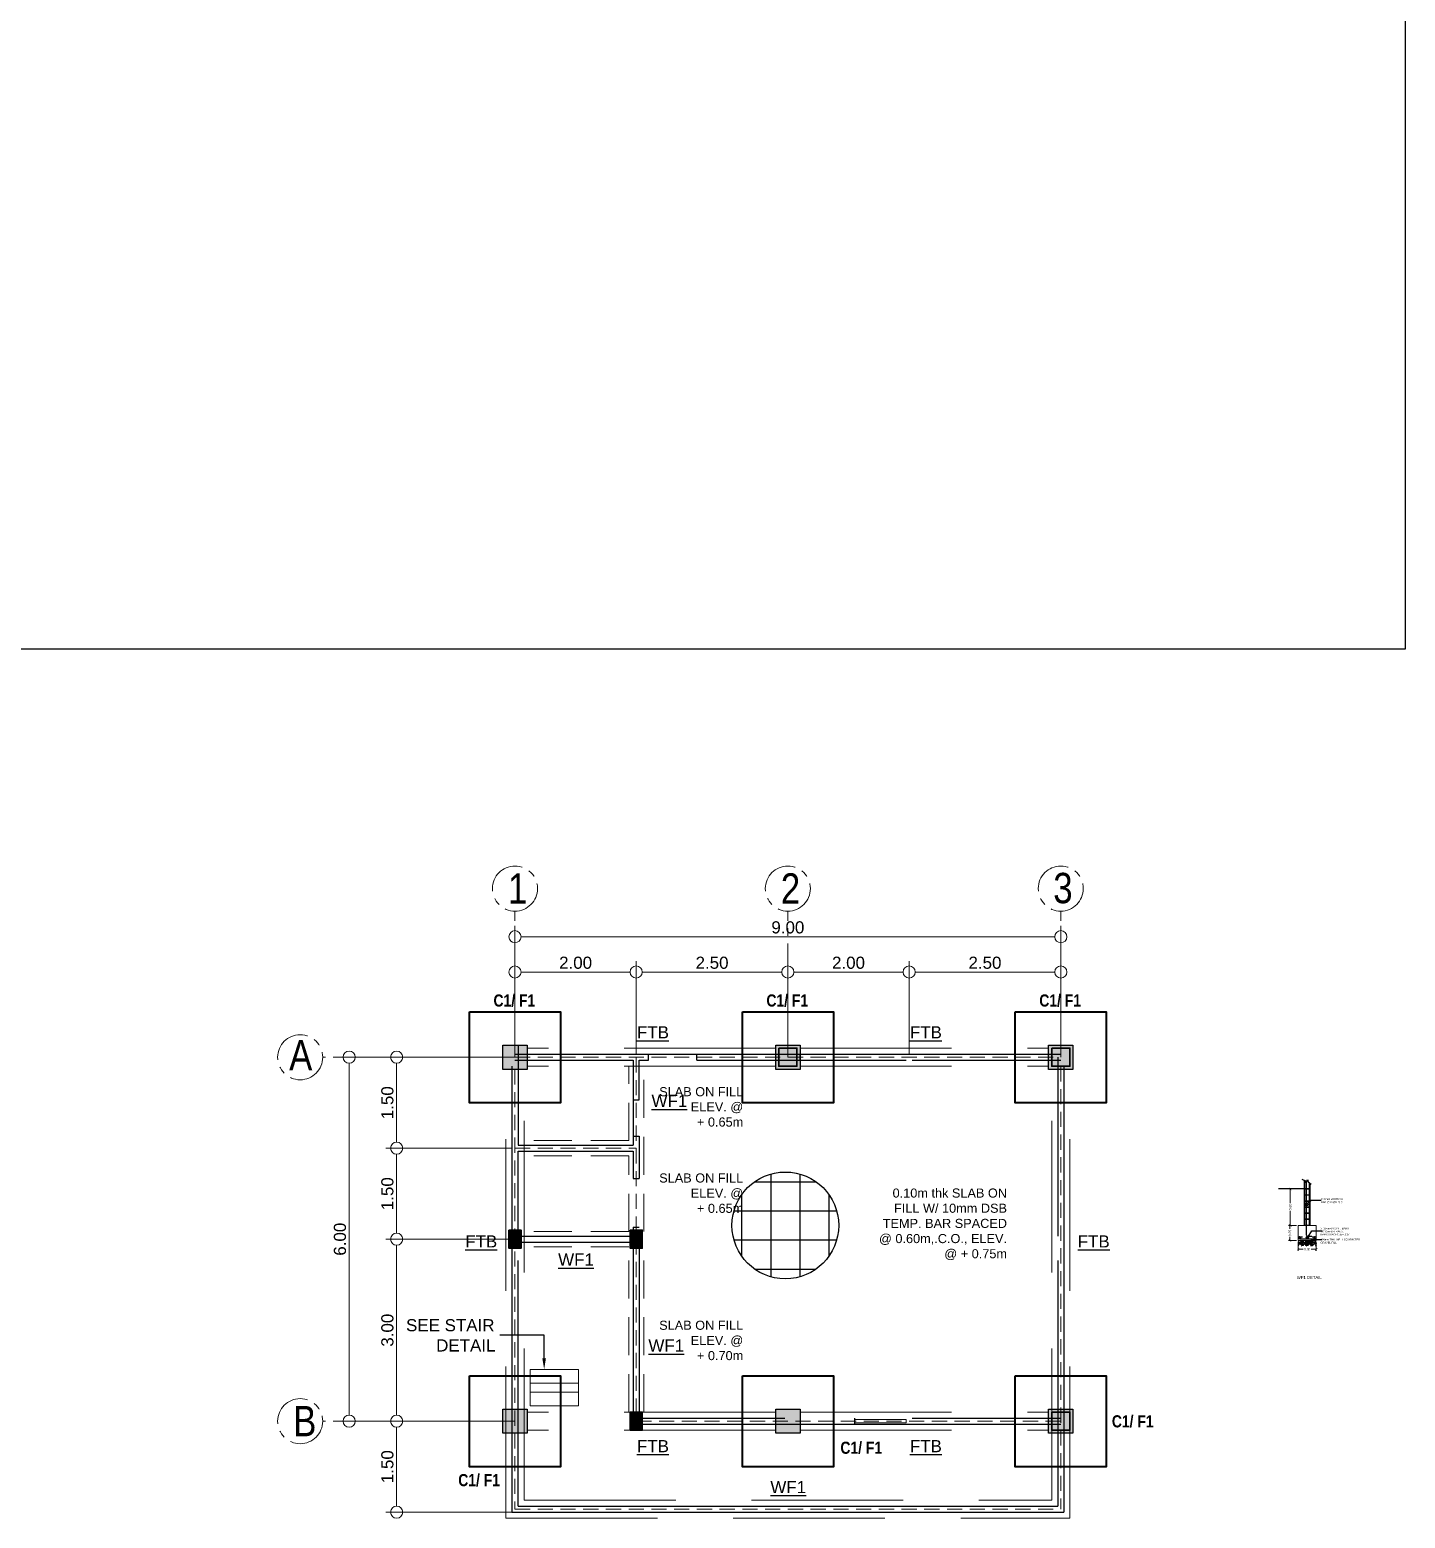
# Model space of a CAD drawing. Header units: metres. Extents: x -460 to 31334, y -1777 to 24987.
# Drawn here: x -72.57 to -49.89, y -769.94 to -745.4 of the extents above; entities that cross this region are included whole.
import ezdxf
from ezdxf import colors
from ezdxf.entities.mleader import LeaderData, LeaderLine
from ezdxf.math import Vec2, Vec3

# ---------------------------------------------------------------- set-up
doc = ezdxf.new("R2010")
doc.units = ezdxf.units.M
doc.header["$MEASUREMENT"] = 0
for name, pattern in [('CENTER2', [1.125, 0.75, -0.125, 0.125, -0.125]), ('DASHED2', [0.375, 0.25, -0.125]), ('HIDDEN', [0.375, 0.25, -0.125])]:
    doc.linetypes.add(name, pattern=pattern)
doc.layers.get('Defpoints').update_dxf_attribs({"color": 2})
for name, color, linetype in [('01 FURNITURE', 8, 'Continuous'), ('Anno_Flr. Level', 1, 'Continuous'), ('text', 3, 'Continuous'), ('wall', 7, 'Continuous')]:
    doc.layers.add(name, color=color, linetype=linetype)
for name, color, linetype, lineweight in [('Arch_Door', 1, 'Continuous', 18), ('COLUMNS', 5, 'Continuous', 25), ('DIM', 8, 'Continuous', 5), ('s.roofbeam', 95, 'Continuous', 20), ('Switch 2 line', 3, 'Continuous', 30), ('text2', 7, 'Continuous', 30), ('WFOTING', 202, 'Continuous', 15)]:
    doc.layers.add(name, color=color, linetype=linetype, lineweight=lineweight)
doc.layers.add('DW', color=7, linetype='Continuous', lineweight=9, true_color=0xff0a0a)
doc.styles.add('AN100', font='ARIALN.TTF', dxfattribs={"height": 0.25})
doc.styles.add('rs', font='ARIALN.TTF')
doc.styles.get("Standard").update_dxf_attribs({"font": 'arial.ttf'})
doc.dimstyles.new('FOOTING', dxfattribs={"dimtxt": 0.07, "dimasz": 0.04, "dimexe": 0.025, "dimexo": 0.025, "dimgap": 0.025, "dimtad": 0, "dimzin": 0, "dimdsep": 46, "dimtxsty": 'rs', "dimblk": 'ARCHTICK', "dimcen": 0.025, "dimclrd": 106, "dimclre": 67, "dimclrt": 3, "dimadec": 0, "dimazin": 0, "dimtfac": 1, "dimtofl": 0, "dimtmove": 0, "dimatfit": 3, "dimldrblk": 'ARCHTICK', "dimfxl": 0.1, "dimtolj": 1, "dimtzin": 0, "dimlwd": 0, "dimlwe": 0, "dimarcsym": 0})
doc.dimstyles.get("Standard").update_dxf_attribs({"dimtxt": 0.2, "dimasz": 0.2, "dimexe": 0.18, "dimexo": 0.05, "dimgap": 0.05, "dimtad": 1, "dimzin": 0, "dimdsep": 46, "dimtxsty": 'Standard', "dimblk": 'DOTBLANK', "dimcen": 0.09, "dimclrd": 256, "dimclre": 256, "dimaunit": 1, "dimadec": 6, "dimazin": 0, "dimtfac": 1, "dimtix": 1, "dimtofl": 0, "dimtmove": 0, "dimatfit": 3, "dimfxl": 1, "dimtolj": 1, "dimtzin": 0, "dimlwd": -1, "dimlwe": -1, "dimarcsym": 0})
picture_1 = doc.add_image_def('image17.jpg', size_in_pixel=(1570, 968))

# ---------------------------------------------------------------- blocks, each defined once
blk = doc.blocks.new('_DotBlank')
at = {"color": 0, "linetype": 'ByBlock', "lineweight": -2}
blk.add_line((-0.5, 0), (-1, 0), dxfattribs=at)
blk.add_circle((0, 0), 0.5, dxfattribs=at)
blk = doc.blocks.new('*D651')
at = {"layer": 'Defpoints', "color": 0, "transparency": 16777216}
for p in [(-55.567, -760.935), (-58.067, -762.34), (-55.567, -762.34)]:
    blk.add_point(p, dxfattribs=at)
at = {"layer": 'DIM', "transparency": 16777216}
for p, q in [((-58.067, -762.29), (-58.067, -760.755)), ((-57.867, -760.935), (-55.767, -760.935)), ((-55.567, -762.29), (-55.567, -760.755))]:
    blk.add_line(p, q, dxfattribs=at)
at = {"layer": 'DIM', "transparency": 16777216, "xscale": 0.2, "yscale": 0.2, "zscale": 0.2, "rotation": 180}
blk.add_blockref('_DotBlank', (-58.067, -760.935), dxfattribs=at)
at = {"layer": 'DIM', "transparency": 16777216, "xscale": 0.2, "yscale": 0.2, "zscale": 0.2}
blk.add_blockref('_DotBlank', (-55.567, -760.935), dxfattribs=at)
at = {"layer": 'DIM', "color": 0, "transparency": 16777216, "insert": (-56.817, -760.783), "char_height": 0.2, "attachment_point": 5}
blk.add_mtext('\\A1;2.50', dxfattribs=at)
blk = doc.blocks.new('*D652')
at = {"layer": 'Defpoints', "color": 0, "transparency": 16777216}
for p in [(-64.567, -762.34), (-66.518, -763.84), (-64.567, -763.84)]:
    blk.add_point(p, dxfattribs=at)
at = {"layer": 'DIM', "transparency": 16777216}
for p, q in [((-64.617, -762.34), (-66.698, -762.34)), ((-66.518, -762.54), (-66.518, -763.64)), ((-64.617, -763.84), (-66.698, -763.84))]:
    blk.add_line(p, q, dxfattribs=at)
at = {"layer": 'DIM', "transparency": 16777216, "xscale": 0.2, "yscale": 0.2, "zscale": 0.2}
for p, rotation in [((-66.518, -762.34), 90), ((-66.518, -763.84), 270)]:
    blk.add_blockref('_DotBlank', p, dxfattribs=dict(at, rotation=rotation))
at = {"layer": 'DIM', "color": 0, "transparency": 16777216, "insert": (-66.67, -763.09), "char_height": 0.2, "attachment_point": 5, "rotation": 90}
blk.add_mtext('\\A1;1.50', dxfattribs=at)
blk = doc.blocks.new('*D653')
at = {"layer": 'Defpoints', "color": 0, "transparency": 16777216}
for p in [(-62.567, -760.935), (-64.567, -762.34), (-62.567, -762.34)]:
    blk.add_point(p, dxfattribs=at)
at = {"layer": 'DIM', "transparency": 16777216}
for p, q in [((-64.567, -762.29), (-64.567, -760.755)), ((-64.367, -760.935), (-62.767, -760.935)), ((-62.567, -762.29), (-62.567, -760.755))]:
    blk.add_line(p, q, dxfattribs=at)
at = {"layer": 'DIM', "transparency": 16777216, "xscale": 0.2, "yscale": 0.2, "zscale": 0.2, "rotation": 180}
blk.add_blockref('_DotBlank', (-64.567, -760.935), dxfattribs=at)
at = {"layer": 'DIM', "transparency": 16777216, "xscale": 0.2, "yscale": 0.2, "zscale": 0.2}
blk.add_blockref('_DotBlank', (-62.567, -760.935), dxfattribs=at)
at = {"layer": 'DIM', "color": 0, "transparency": 16777216, "insert": (-63.567, -760.783), "char_height": 0.2, "attachment_point": 5}
blk.add_mtext('\\A1;2.00', dxfattribs=at)
blk = doc.blocks.new('*D648')
at = {"layer": 'Defpoints', "color": 0, "transparency": 16777216}
for p in [(-60.067, -760.935), (-62.567, -762.34), (-60.067, -762.34)]:
    blk.add_point(p, dxfattribs=at)
at = {"layer": 'DIM', "transparency": 16777216}
for p, q in [((-62.567, -762.29), (-62.567, -760.755)), ((-62.367, -760.935), (-60.267, -760.935)), ((-60.067, -762.29), (-60.067, -760.755))]:
    blk.add_line(p, q, dxfattribs=at)
at = {"layer": 'DIM', "transparency": 16777216, "xscale": 0.2, "yscale": 0.2, "zscale": 0.2, "rotation": 180}
blk.add_blockref('_DotBlank', (-62.567, -760.935), dxfattribs=at)
at = {"layer": 'DIM', "transparency": 16777216, "xscale": 0.2, "yscale": 0.2, "zscale": 0.2}
blk.add_blockref('_DotBlank', (-60.067, -760.935), dxfattribs=at)
at = {"layer": 'DIM', "color": 0, "transparency": 16777216, "insert": (-61.317, -760.783), "char_height": 0.2, "attachment_point": 5}
blk.add_mtext('\\A1;2.50', dxfattribs=at)
blk = doc.blocks.new('*D649')
at = {"layer": 'Defpoints', "color": 0, "transparency": 16777216}
for p in [(-55.567, -760.353), (-55.567, -760.655), (-64.567, -760.835)]:
    blk.add_point(p, dxfattribs=at)
at = {"layer": 'DIM', "transparency": 16777216}
for p, q in [((-64.567, -760.785), (-64.567, -760.173)), ((-55.567, -760.605), (-55.567, -760.173)), ((-64.367, -760.353), (-55.767, -760.353))]:
    blk.add_line(p, q, dxfattribs=at)
at = {"layer": 'DIM', "transparency": 16777216, "xscale": 0.2, "yscale": 0.2, "zscale": 0.2, "rotation": 180}
blk.add_blockref('_DotBlank', (-64.567, -760.353), dxfattribs=at)
at = {"layer": 'DIM', "transparency": 16777216, "xscale": 0.2, "yscale": 0.2, "zscale": 0.2}
blk.add_blockref('_DotBlank', (-55.567, -760.353), dxfattribs=at)
at = {"layer": 'DIM', "color": 0, "transparency": 16777216, "insert": (-60.067, -760.2), "char_height": 0.2, "attachment_point": 5}
blk.add_mtext('\\A1;9.00', dxfattribs=at)
blk = doc.blocks.new('*D654')
at = {"layer": 'Defpoints', "color": 0, "transparency": 16777216}
for p in [(-64.567, -765.34), (-66.518, -768.34), (-64.767, -768.34)]:
    blk.add_point(p, dxfattribs=at)
at = {"layer": 'DIM', "transparency": 16777216}
for p, q in [((-64.617, -765.34), (-66.698, -765.34)), ((-66.518, -765.54), (-66.518, -768.14)), ((-64.817, -768.34), (-66.698, -768.34))]:
    blk.add_line(p, q, dxfattribs=at)
at = {"layer": 'DIM', "transparency": 16777216, "xscale": 0.2, "yscale": 0.2, "zscale": 0.2}
for p, rotation in [((-66.518, -765.34), 90), ((-66.518, -768.34), 270)]:
    blk.add_blockref('_DotBlank', p, dxfattribs=dict(at, rotation=rotation))
at = {"layer": 'DIM', "color": 0, "transparency": 16777216, "insert": (-66.67, -766.84), "char_height": 0.2, "attachment_point": 5, "rotation": 90}
blk.add_mtext('\\A1;3.00', dxfattribs=at)
blk = doc.blocks.new('*D655')
at = {"layer": 'Defpoints', "color": 0, "transparency": 16777216}
for p in [(-64.767, -768.34), (-66.518, -769.84), (-64.567, -769.84)]:
    blk.add_point(p, dxfattribs=at)
at = {"layer": 'DIM', "transparency": 16777216}
for p, q in [((-64.817, -768.34), (-66.698, -768.34)), ((-66.518, -768.54), (-66.518, -769.64)), ((-64.617, -769.84), (-66.698, -769.84))]:
    blk.add_line(p, q, dxfattribs=at)
at = {"layer": 'DIM', "transparency": 16777216, "xscale": 0.2, "yscale": 0.2, "zscale": 0.2}
for p, rotation in [((-66.518, -768.34), 90), ((-66.518, -769.84), 270)]:
    blk.add_blockref('_DotBlank', p, dxfattribs=dict(at, rotation=rotation))
at = {"layer": 'DIM', "color": 0, "transparency": 16777216, "insert": (-66.67, -769.09), "char_height": 0.2, "attachment_point": 5, "rotation": 90}
blk.add_mtext('\\A1;1.50', dxfattribs=at)
blk = doc.blocks.new('*D650')
at = {"layer": 'Defpoints', "color": 0, "transparency": 16777216}
for p in [(-67.3, -762.34), (-66.518, -762.34), (-66.518, -768.34)]:
    blk.add_point(p, dxfattribs=at)
at = {"layer": 'DIM', "transparency": 16777216}
for p, q in [((-66.568, -762.34), (-67.48, -762.34)), ((-67.3, -768.14), (-67.3, -762.54)), ((-66.568, -768.34), (-67.48, -768.34))]:
    blk.add_line(p, q, dxfattribs=at)
at = {"layer": 'DIM', "transparency": 16777216, "xscale": 0.2, "yscale": 0.2, "zscale": 0.2}
for p, rotation in [((-67.3, -762.34), 90), ((-67.3, -768.34), 270)]:
    blk.add_blockref('_DotBlank', p, dxfattribs=dict(at, rotation=rotation))
at = {"layer": 'DIM', "color": 0, "transparency": 16777216, "insert": (-67.452, -765.34), "char_height": 0.2, "attachment_point": 5, "rotation": 90}
blk.add_mtext('\\A1;6.00', dxfattribs=at)
blk = doc.blocks.new('*D656')
at = {"layer": 'Defpoints', "color": 0, "transparency": 16777216}
for p in [(-60.067, -760.935), (-60.067, -762.34), (-58.067, -762.34)]:
    blk.add_point(p, dxfattribs=at)
at = {"layer": 'DIM', "transparency": 16777216}
for p, q in [((-60.067, -762.29), (-60.067, -760.755)), ((-58.267, -760.935), (-59.867, -760.935)), ((-58.067, -762.29), (-58.067, -760.755))]:
    blk.add_line(p, q, dxfattribs=at)
at = {"layer": 'DIM', "transparency": 16777216, "xscale": 0.2, "yscale": 0.2, "zscale": 0.2, "rotation": 180}
blk.add_blockref('_DotBlank', (-60.067, -760.935), dxfattribs=at)
at = {"layer": 'DIM', "transparency": 16777216, "xscale": 0.2, "yscale": 0.2, "zscale": 0.2}
blk.add_blockref('_DotBlank', (-58.067, -760.935), dxfattribs=at)
at = {"layer": 'DIM', "color": 0, "transparency": 16777216, "insert": (-59.067, -760.783), "char_height": 0.2, "attachment_point": 5}
blk.add_mtext('\\A1;2.00', dxfattribs=at)
blk = doc.blocks.new('*D657')
at = {"layer": 'Defpoints', "color": 0, "transparency": 16777216}
for p in [(-66.518, -763.84), (-64.567, -763.84), (-64.567, -765.34)]:
    blk.add_point(p, dxfattribs=at)
at = {"layer": 'DIM', "transparency": 16777216}
for p, q in [((-64.617, -763.84), (-66.698, -763.84)), ((-66.518, -765.14), (-66.518, -764.04)), ((-64.617, -765.34), (-66.698, -765.34))]:
    blk.add_line(p, q, dxfattribs=at)
at = {"layer": 'DIM', "transparency": 16777216, "xscale": 0.2, "yscale": 0.2, "zscale": 0.2}
for p, rotation in [((-66.518, -763.84), 90), ((-66.518, -765.34), 270)]:
    blk.add_blockref('_DotBlank', p, dxfattribs=dict(at, rotation=rotation))
at = {"layer": 'DIM', "color": 0, "transparency": 16777216, "insert": (-66.67, -764.59), "char_height": 0.2, "attachment_point": 5, "rotation": 90}
blk.add_mtext('\\A1;1.50', dxfattribs=at)
blk = doc.blocks.new('_ArchTick')
at = {"color": 0, "linetype": 'ByBlock', "const_width": 0.15}
blk.add_lwpolyline([(-0.5, -0.5), (0.5, 0.5)], dxfattribs=at)
blk = doc.blocks.new('*D1486')
at = {"color": 67, "lineweight": 0, "transparency": 16777216}
for p, q in [((-51.679, -765.112), (-51.812, -765.112)), ((-51.679, -765.362), (-51.812, -765.362))]:
    blk.add_line(p, q, dxfattribs=at)
at = {"color": 106, "lineweight": 0, "transparency": 16777216}
for p, q in [((-51.787, -765.112), (-51.787, -765.17)), ((-51.787, -765.362), (-51.787, -765.303))]:
    blk.add_line(p, q, dxfattribs=at)
at = {"layer": 'Defpoints', "color": 0, "transparency": 16777216}
for p in [(-51.654, -765.112), (-51.787, -765.362), (-51.654, -765.362)]:
    blk.add_point(p, dxfattribs=at)
at = {"color": 106, "lineweight": 0, "transparency": 16777216, "xscale": 0.04, "yscale": 0.04, "zscale": 0.04}
for p, rotation in [((-51.787, -765.112), 90), ((-51.787, -765.362), 270)]:
    blk.add_blockref('_ArchTick', p, dxfattribs=dict(at, rotation=rotation))
at = {"color": 3, "transparency": 16777216, "insert": (-51.787, -765.237), "char_height": 0.07, "attachment_point": 5, "rotation": 90, "style": 'rs'}
blk.add_mtext('\\A1;{\\H0.55556x;0.25}', dxfattribs=at)
blk = doc.blocks.new('*D1484')
at = {"color": 67, "lineweight": 0, "transparency": 16777216}
for p, q in [((-51.654, -765.387), (-51.654, -765.531)), ((-51.354, -765.387), (-51.354, -765.531))]:
    blk.add_line(p, q, dxfattribs=at)
at = {"color": 106, "lineweight": 0, "transparency": 16777216}
for p, q in [((-51.654, -765.506), (-51.57, -765.506)), ((-51.354, -765.506), (-51.438, -765.506))]:
    blk.add_line(p, q, dxfattribs=at)
at = {"layer": 'Defpoints', "color": 0, "transparency": 16777216}
for p in [(-51.654, -765.362), (-51.354, -765.362), (-51.354, -765.506)]:
    blk.add_point(p, dxfattribs=at)
at = {"color": 106, "lineweight": 0, "transparency": 16777216, "xscale": 0.04, "yscale": 0.04, "zscale": 0.04, "rotation": 180}
blk.add_blockref('_ArchTick', (-51.654, -765.506), dxfattribs=at)
at = {"color": 106, "lineweight": 0, "transparency": 16777216, "xscale": 0.04, "yscale": 0.04, "zscale": 0.04}
blk.add_blockref('_ArchTick', (-51.354, -765.506), dxfattribs=at)
at = {"color": 3, "transparency": 16777216, "insert": (-51.504, -765.506), "char_height": 0.07, "attachment_point": 5, "style": 'rs'}
blk.add_mtext('\\A1;{\\H0.55556x;0.30}', dxfattribs=at)
blk = doc.blocks.new('*D1485')
at = {"layer": 'Defpoints', "color": 0, "transparency": 16777216}
for p in [(-51.783, -764.512), (-51.728, -764.512), (-51.654, -765.112)]:
    blk.add_point(p, dxfattribs=at)
at = {"layer": 'text2', "color": 67, "lineweight": 0, "transparency": 16777216}
for p, q in [((-51.753, -764.512), (-51.808, -764.512)), ((-51.679, -765.112), (-51.808, -765.112))]:
    blk.add_line(p, q, dxfattribs=at)
at = {"layer": 'text2', "color": 106, "lineweight": 0, "transparency": 16777216}
for p, q in [((-51.783, -764.512), (-51.783, -764.745)), ((-51.783, -765.112), (-51.783, -764.878))]:
    blk.add_line(p, q, dxfattribs=at)
at = {"layer": 'text2', "color": 106, "lineweight": 0, "transparency": 16777216, "xscale": 0.04, "yscale": 0.04, "zscale": 0.04}
for p, rotation in [((-51.783, -764.512), 90), ((-51.783, -765.112), 270)]:
    blk.add_blockref('_ArchTick', p, dxfattribs=dict(at, rotation=rotation))
at = {"layer": 'text2', "color": 3, "transparency": 16777216, "insert": (-51.783, -764.812), "char_height": 0.07, "attachment_point": 5, "rotation": 90, "style": 'rs'}
blk.add_mtext('\\A1;{\\H0.55556x;0.60}', dxfattribs=at)

msp = doc.modelspace()

# ---------------------------------------------------------------- hatches: boundary and pattern name
at = {"layer": 'COLUMNS'}
h = msp.add_hatch(color=256, dxfattribs=at)
h.dxf.hatch_style = 1
h.paths.add_polyline_path([(-64.76671, -762.13964), (-64.36671, -762.13964), (-64.36671, -762.53964), (-64.76671, -762.53964)])
h = msp.add_hatch(color=256, dxfattribs=at)
h.dxf.hatch_style = 1
h.paths.add_polyline_path([(-60.26671, -762.13964), (-59.86671, -762.13964), (-59.86671, -762.53964), (-60.26671, -762.53964)])
h = msp.add_hatch(color=256, dxfattribs=at)
h.dxf.hatch_style = 1
h.paths.add_polyline_path([(-55.76671, -762.13964), (-55.36671, -762.13964), (-55.36671, -762.53964), (-55.76671, -762.53964)])
h = msp.add_hatch(color=256, dxfattribs=at)
h.dxf.hatch_style = 1
h.paths.add_polyline_path([(-64.66671, -765.18865), (-64.46671, -765.18931), (-64.46671, -765.48964), (-64.66671, -765.48898)])
h = msp.add_hatch(color=256, dxfattribs=at)
h.dxf.hatch_style = 1
h.paths.add_polyline_path([(-62.66671, -765.18865), (-62.46671, -765.18931), (-62.46671, -765.48964), (-62.66671, -765.48898)])
h = msp.add_hatch(color=256, dxfattribs=at)
h.dxf.hatch_style = 1
h.paths.add_polyline_path([(-64.76671, -768.13964), (-64.36671, -768.13964), (-64.36671, -768.53964), (-64.76671, -768.53964)])
h = msp.add_hatch(color=256, dxfattribs=at)
h.dxf.hatch_style = 1
h.paths.add_polyline_path([(-62.66671, -768.18865), (-62.46671, -768.18931), (-62.46671, -768.48964), (-62.66671, -768.48898)])
h = msp.add_hatch(color=256, dxfattribs=at)
h.dxf.hatch_style = 1
h.paths.add_polyline_path([(-60.26671, -768.13964), (-59.86671, -768.13964), (-59.86671, -768.53964), (-60.26671, -768.53964)])
h = msp.add_hatch(color=256, dxfattribs=at)
h.dxf.hatch_style = 1
h.paths.add_polyline_path([(-55.76671, -768.13964), (-55.36671, -768.13964), (-55.36671, -768.53964), (-55.76671, -768.53964)])
at = {"layer": 'Switch 2 line', "ltscale": 0.5, "true_color": 0xa8a8a8, "transparency": 33554618}
h = msp.add_hatch(dxfattribs=at)
h.set_pattern_fill('GRAVEL', color=253, scale=0.079)
h.set_pattern_definition([(228.0127875, (-1402.5707774, -72.499404), (-0.632, -0.711), [0.010628344, -1.0522079557]), (184.96974073, (-1402.5778874, -72.5073042), (0.948, 0.079), [0.018238572, -1.805618056]), (132.51044708, (-1402.5960574, -72.508884), (0.79, -0.869), [0.012860252, -1.273166575]), (267.273689, (-1402.6268674, -72.5286342), (0.079, 1.58), [0.016608802, -1.6442710853]), (292.83365418, (-1402.6276574, -72.5452242), (-0.395, 0.948), [0.016286245, -1.612340477]), (357.273689, (-1402.6213374, -72.5602342), (-1.58, 0.079), [0.016608802, -1.6442710853]), (37.69424047, (-1402.6047474, -72.5610242), (-1.027, -0.79), [0.021964291, -2.1744630354]), (72.25532837, (-1402.5873674, -72.5475942), (0.553, 1.738), [0.020736552, -2.0529193982]), (121.42956562, (-1402.5810474, -72.5278442), (-0.632, 1.027), [0.01666505, -1.6498417757]), (175.2363583, (-1402.5897374, -72.513624), (0.869, -0.079), [0.019025728, -0.9322602437]), (222.3974378, (-1402.6086974, -72.5120442), (-0.948, -0.869), [0.024604392, -2.4358366254]), (138.81407483, (-1402.5486574, -72.529424), (-0.553, 0.474), [0.008397779, -0.8313837402]), (171.4692344, (-1402.5549774, -72.5238942), (1.027, -0.158), [0.015976723, -1.581699402]), (225, (-1402.57078, -72.521524), (-9e-18, -0.079), [0.011172259, -0.1005506124]), (203.1985905, (-1402.576307, -72.512044), (0.395, 0.158), [0.006016482, -0.5956295934]), (291.8014095, (-1402.581837, -72.514414), (-0.079, 0.237), [0.008508537, -0.4169194828]), (30.9637565, (-1402.578677, -72.522314), (0.237, 0.158), [0.013819391, -0.4468258087]), (161.5650512, (-1402.566827, -72.515204), (0.158, -0.079), [0.009992789, -0.239827146]), (16.38954033, (-1402.6276574, -72.514414), (0.79, 0.237), [0.0139988, -1.3858847666]), (70.34617594, (-1402.6142274, -72.510464), (-0.316, -0.869), [0.011744219, -1.162675212]), (293.1985905, (-1402.566827, -72.499404), (-0.158, 0.395), [0.012032885, -0.5896131904]), (343.61045967, (-1402.5620874, -72.510464), (-0.79, 0.237), [0.0139988, -1.3858847666]), (339.4439548, (-1402.627657, -72.563394), (-0.395, 0.158), [0.01349952, -0.661476776]), (294.77514057, (-1402.6150174, -72.568134), (-0.395, 0.869), [0.011311062, -1.119796802]), (66.8014095, (-1402.566037, -72.578404), (0.158, 0.395), [0.012032885, -0.5896131904]), (17.35402464, (-1402.5612974, -72.567344), (-1.027, -0.316), [0.013242849, -1.3110384655]), (69.4439548, (-1402.604747, -72.578404), (-0.158, -0.395), [0.00674976, -0.668226536]), (101.3099325, (-1402.570777, -72.578404), (-0.079, 0.316), [0.00402821, -0.3987943316]), (165.9637565, (-1402.571567, -72.574454), (0.237, -0.079), [0.016286245, -0.3094390994]), (186.00900596, (-1402.5873674, -72.5705042), (0.79, 0.079), [0.01509295, -1.4941999308]), (303.6900675, (-1402.578677, -72.529424), (-0.079, 0.158), [0.011393538, -0.2734450128]), (353.15722659, (-1402.5723574, -72.5389042), (1.343, -0.158), [0.019891726, -1.9692774473]), (60.9453959, (-1402.5526074, -72.541274), (-0.316, -0.553), [0.008133524, -0.805221257]), (90, (-1402.54866, -72.534164), (-0.079, 0.079), [0.00474, -0.07426]), (120.25643716, (-1402.5889474, -72.568134), (0.316, -0.553), [0.010974996, -1.086528079]), (48.0127875, (-1402.5944774, -72.558654), (0.632, 0.711), [0.021256688, -1.0415796117]), (0, (-1402.58026, -72.542854), (0.079, 0.079), [0.02054, -0.05846]), (325.30484647, (-1402.5597174, -72.542854), (0.79, -0.553), [0.012491006, -1.2366086698]), (254.0546041, (-1402.549447, -72.549964), (-0.079, -0.316), [0.011502558, -0.5636261233]), (207.64597536, (-1402.5526074, -72.5610242), (-1.501, -0.79), [0.018728135, -1.8540884604]), (175.42607874, (-1402.5691974, -72.5697142), (-1.027, 0.079), [0.019813121, -1.9614967992])])
h.paths.add_polyline_path([(-51.35406, -765.36155), (-51.65406, -765.36155), (-51.65406, -765.44743), (-51.35406, -765.44743)])

# ---------------------------------------------------------------- linework, layer by layer
at = {"color": 1, "lineweight": 20}
for p, q in [((-51.55406, -765.11155), (-51.55406, -764.36567)), ((-51.45406, -765.11155), (-51.45406, -764.4197))]:
    msp.add_line(p, q, dxfattribs=at)
at = {"color": 7}
for p, q in [((-51.54406, -765.11155), (-51.54406, -764.37073)), ((-51.55406, -764.50565), (-51.45406, -764.50565)), ((-51.55406, -764.51065), (-51.45406, -764.51065)), ((-51.55406, -764.60565), (-51.45406, -764.60565)), ((-51.55406, -764.61065), (-51.45406, -764.61065)), ((-51.5151, -765.27461), (-51.5151, -764.39933)), ((-51.46406, -765.11155), (-51.46406, -764.41225)), ((-51.55406, -764.70565), (-51.45406, -764.70565)), ((-51.55406, -764.71065), (-51.45406, -764.71065)), ((-51.55406, -764.80565), (-51.45406, -764.80565)), ((-51.55406, -764.81065), (-51.45406, -764.81065)), ((-51.55406, -764.90565), (-51.45406, -764.90565)), ((-51.55406, -764.91065), (-51.45406, -764.91065)), ((-51.55406, -765.00565), (-51.45406, -765.00565)), ((-51.55406, -765.01065), (-51.45406, -765.01065)), ((-51.55406, -765.10565), (-51.45406, -765.10565))]:
    msp.add_line(p, q, dxfattribs=at)
for points in [[(-60.34897, -764.26555), (-60.34897, -765.95883)], [(-59.86897, -764.26555), (-59.86897, -765.95883)], [(-60.82897, -764.60622), (-60.82897, -765.61815)], [(-60.61493, -764.39219), (-59.603, -764.39219)], [(-59.38897, -764.60622), (-59.38897, -765.61815)], [(-60.95561, -764.87219), (-59.26233, -764.87219)], [(-60.95561, -765.35219), (-59.26233, -765.35219)], [(-60.61493, -765.83219), (-59.603, -765.83219)]]:
    msp.add_lwpolyline(points)
at = {"color": 1, "lineweight": 20}
msp.add_lwpolyline([(-51.65406, -765.36155), (-51.35406, -765.36155), (-51.35406, -765.11155), (-51.65406, -765.11155)], close=True, dxfattribs=at)
at = {"color": 7}
for points in [[(-51.62406, -765.29842), (-51.57973, -765.29842)], [(-51.62406, -765.33155), (-51.38406, -765.33155)], [(-51.50313, -765.28961), (-51.42545, -765.28961)], [(-51.42216, -765.29842), (-51.38406, -765.29842)]]:
    msp.add_lwpolyline(points, dxfattribs=at)
at = {"color": 13, "true_color": 0xf45b43}
for points in [[(-55.51671, -768.68964), (-55.51671, -769.83964)], [(-64.56671, -769.83964), (-55.51671, -769.83964)]]:
    msp.add_lwpolyline(points, dxfattribs=at)
at = {"color": 8}
msp.add_circle((-60.10897, -765.11219), 0.88, dxfattribs=at)
at = {"color": 7}
for centre, radius in [((-51.62196, -765.3157), 0.00838), ((-51.50196, -765.3157), 0.00836), ((-51.38196, -765.3157), 0.00791)]:
    msp.add_circle(centre, radius, dxfattribs=at)
for centre, radius, start, end in [((-51.62406, -765.31499), 0.01657, 90, 270), ((-51.49972, -765.27461), 0.01539, 180, 257.174586), ((-51.38406, -765.31499), 0.01657, 270, 90)]:
    msp.add_arc(centre, radius, start, end, dxfattribs=at)
at = {"layer": '01 FURNITURE', "color": 18, "linetype": 'CENTER2', "lineweight": 9, "true_color": 0x000000}
for p, q in [((-64.56671, -762.33964), (-64.56671, -759.93105)), ((-60.06671, -762.33964), (-60.06671, -759.93105)), ((-55.56671, -762.33964), (-55.56671, -759.93105))]:
    msp.add_line(p, q, dxfattribs=at)
at = {"layer": '01 FURNITURE'}
for p, q in [((-51.5902, -764.34738), (-51.5326, -764.37653)), ((-51.51954, -764.40951), (-51.4965, -764.35658)), ((-51.4965, -764.35658), (-51.48728, -764.39494)), ((-51.55406, -764.51155), (-51.97397, -764.51155)), ((-51.5326, -764.37653), (-51.51954, -764.40951)), ((-51.48728, -764.39494), (-51.43582, -764.43329)), ((-51.50484, -764.75024), (-51.43847, -764.69541)), ((-51.43847, -764.69541), (-51.27019, -764.69541)), ((-51.4917, -765.40204), (-51.42532, -765.34721)), ((-51.48577, -765.30273), (-51.42532, -765.20116)), ((-51.42532, -765.20116), (-51.25705, -765.20116)), ((-51.42532, -765.34721), (-51.25705, -765.34721))]:
    msp.add_line(p, q, dxfattribs=at)
at = {"layer": '01 FURNITURE', "color": 250, "lineweight": 9}
for p, q in [((-64.31682, -767.7103), (-63.51682, -767.7103)), ((-64.31682, -767.8603), (-63.51682, -767.8603))]:
    msp.add_line(p, q, dxfattribs=at)
at = {"layer": '01 FURNITURE', "color": 1, "lineweight": 40}
for points in [[(-65.31671, -761.58964), (-63.81671, -761.58964), (-63.81671, -763.08964), (-65.31671, -763.08964)], [(-60.81671, -761.58964), (-59.31671, -761.58964), (-59.31671, -763.08964), (-60.81671, -763.08964)], [(-56.31671, -761.58964), (-54.81671, -761.58964), (-54.81671, -763.08964), (-56.31671, -763.08964)], [(-65.31671, -767.58964), (-63.81671, -767.58964), (-63.81671, -769.08964), (-65.31671, -769.08964)], [(-60.81671, -767.58964), (-59.31671, -767.58964), (-59.31671, -769.08964), (-60.81671, -769.08964)], [(-56.31671, -767.58964), (-54.81671, -767.58964), (-54.81671, -769.08964), (-56.31671, -769.08964)]]:
    msp.add_lwpolyline(points, close=True, dxfattribs=at)
at = {"layer": '01 FURNITURE', "color": 18, "linetype": 'CENTER2', "lineweight": 9, "true_color": 0x000000}
for points in [[(-64.56671, -762.33964), (-67.73632, -762.33964)], [(-64.56671, -768.33964), (-67.73632, -768.33964)]]:
    msp.add_lwpolyline(points, dxfattribs=at)
at = {"layer": '01 FURNITURE', "color": 18, "linetype": 'DASHED2', "lineweight": 18, "true_color": 0x000000}
for points in [[(-64.56671, -762.33964), (-55.56671, -762.33964)], [(-62.56682, -762.3403), (-62.56682, -768.3403)], [(-64.56671, -762.53964), (-64.56671, -769.78964)], [(-55.56671, -762.48964), (-55.56671, -769.78964)], [(-64.56671, -763.83964), (-62.56682, -763.83964)], [(-62.56682, -768.33964), (-55.56671, -768.33964)], [(-64.56671, -769.78964), (-55.56671, -769.78964)]]:
    msp.add_lwpolyline(points, dxfattribs=at)
at = {"layer": '01 FURNITURE', "color": 4, "lineweight": 35}
for points in [[(-60.21671, -762.18964), (-59.91671, -762.18964), (-59.91671, -762.48964), (-60.21671, -762.48964), (-60.21671, -762.18964)], [(-55.71671, -762.18964), (-55.41671, -762.18964), (-55.41671, -762.48964), (-55.71671, -762.48964), (-55.71671, -762.18964)], [(-64.66671, -765.18898), (-64.46671, -765.18898), (-64.46671, -765.48898), (-64.66671, -765.48898), (-64.66671, -765.18898)], [(-62.66671, -765.18898), (-62.46671, -765.18898), (-62.46671, -765.48898), (-62.66671, -765.48898), (-62.66671, -765.18898)], [(-62.66671, -768.18898), (-62.46671, -768.18898), (-62.46671, -768.48898), (-62.66671, -768.48898), (-62.66671, -768.18898)], [(-55.71671, -768.18964), (-55.41671, -768.18964), (-55.41671, -768.48964), (-55.71671, -768.48964), (-55.71671, -768.18964)]]:
    msp.add_lwpolyline(points, dxfattribs=at)
at = {"layer": '01 FURNITURE', "color": 1, "lineweight": 15}
msp.add_lwpolyline([(-63.51682, -767.4853), (-63.51682, -768.0853), (-64.31682, -768.0853), (-64.31682, -767.4853)], close=True, dxfattribs=at)
at = {"layer": '01 FURNITURE', "color": 18, "linetype": 'CENTER2', "lineweight": 9, "true_color": 0x000000}
for centre in [(-64.56671, -759.55913), (-60.06671, -759.55913), (-55.56671, -759.55913), (-68.10824, -762.33964), (-68.10824, -768.33964)]:
    msp.add_circle(centre, 0.37192, dxfattribs=at)
at = {"layer": '01 FURNITURE'}
for centre in [(-51.5151, -764.76827), (-51.50196, -765.3157), (-51.50196, -765.42007)]:
    msp.add_circle(centre, 0.02075, dxfattribs=at)
at = {"layer": 'COLUMNS'}
for points in [[(-64.76671, -762.13964), (-64.36671, -762.13964), (-64.36671, -762.53964), (-64.76671, -762.53964)], [(-60.26671, -762.13964), (-59.86671, -762.13964), (-59.86671, -762.53964), (-60.26671, -762.53964)], [(-55.76671, -762.13964), (-55.36671, -762.13964), (-55.36671, -762.53964), (-55.76671, -762.53964)], [(-64.76671, -768.13964), (-64.36671, -768.13964), (-64.36671, -768.53964), (-64.76671, -768.53964)], [(-60.26671, -768.13964), (-59.86671, -768.13964), (-59.86671, -768.53964), (-60.26671, -768.53964)], [(-55.76671, -768.13964), (-55.36671, -768.13964), (-55.36671, -768.53964), (-55.76671, -768.53964)]]:
    msp.add_lwpolyline(points, close=True, dxfattribs=at)
at = {"layer": 'DW'}
msp.add_lwpolyline([(-58.11671, -768.36464), (-58.11671, -768.31464), (-58.96671, -768.31464), (-58.96671, -768.36464)], close=True, dxfattribs=at)
at = {"layer": 's.roofbeam'}
msp.add_line((-51.55406, -765.11065), (-51.45406, -765.11065), dxfattribs=at)
at = {"layer": 'wall'}
for points in [[(-64.51671, -762.13964), (-64.51671, -763.78964), (-62.61671, -763.78964)], [(-64.56671, -762.28964), (-55.56671, -762.28964)], [(-64.56671, -762.38964), (-62.61671, -762.38964), (-62.61671, -763.78964)], [(-62.51745, -762.38964), (-62.36671, -762.38964)], [(-62.51745, -763.03964), (-62.51745, -762.38964)], [(-62.36671, -762.38964), (-62.36671, -762.28964)], [(-61.56671, -762.38964), (-61.56671, -762.28964)], [(-61.56671, -762.38964), (-58.11671, -762.38964)], [(-60.26671, -762.38964), (-60.26671, -762.28964)], [(-59.86671, -762.38964), (-59.86671, -762.28964)], [(-58.01671, -762.38964), (-55.56671, -762.38964)], [(-55.61671, -762.33964), (-55.61671, -765.28964)], [(-64.61671, -762.48964), (-64.61671, -769.83964)], [(-55.51671, -762.48964), (-55.51671, -769.83964)], [(-62.61745, -763.03964), (-62.51745, -763.03964)], [(-62.61671, -763.63964), (-62.51671, -763.63964)], [(-62.51671, -763.63964), (-62.51671, -764.33964)], [(-64.51671, -765.28964), (-64.51671, -763.88964), (-62.61671, -763.88964)], [(-62.61671, -763.88964), (-62.61671, -764.33964)], [(-62.61671, -764.33964), (-62.51671, -764.33964)], [(-64.51671, -765.28964), (-62.61671, -765.28964)], [(-62.61671, -765.13964), (-62.61671, -765.28964)], [(-62.61671, -765.13964), (-62.51671, -765.13964)], [(-64.51671, -765.38964), (-62.61671, -765.38964)], [(-62.61671, -765.38964), (-62.61671, -768.38964), (-55.56671, -768.38964)], [(-62.51671, -765.38964), (-62.51671, -768.28964), (-60.11671, -768.28964)], [(-64.51671, -769.73964), (-64.51671, -765.68964)], [(-55.61671, -765.68964), (-55.61671, -769.73964)], [(-58.96671, -768.28964), (-58.96671, -768.38964)], [(-58.01671, -768.28964), (-55.56671, -768.28964)], [(-64.51671, -769.73964), (-55.61671, -769.73964)], [(-64.61671, -769.83964), (-55.51671, -769.83964)]]:
    msp.add_lwpolyline(points, dxfattribs=at)
at = {"layer": 'WFOTING', "color": 18, "linetype": 'HIDDEN', "lineweight": 18, "ltscale": 10, "true_color": 0x000000}
for p, q in [((-60.26671, -762.18964), (-64.36671, -762.18964)), ((-59.86671, -762.18964), (-55.76671, -762.18964)), ((-64.71671, -769.93964), (-64.71671, -762.53964)), ((-64.41671, -769.63964), (-64.41671, -762.48964)), ((-60.26671, -762.48964), (-64.36671, -762.48964)), ((-59.86671, -762.48964), (-55.76671, -762.48964)), ((-55.71671, -769.63964), (-55.71671, -762.48964)), ((-55.41671, -769.93964), (-55.41671, -762.48964)), ((-60.26671, -768.18964), (-64.36671, -768.18964)), ((-59.86671, -768.18964), (-55.76671, -768.18964)), ((-60.26671, -768.48964), (-64.36671, -768.48964)), ((-59.86671, -768.48964), (-55.76671, -768.48964)), ((-64.41671, -769.63964), (-55.71671, -769.63964)), ((-64.71671, -769.93964), (-55.41671, -769.93964))]:
    msp.add_line(p, q, dxfattribs=at)
at = {"layer": 'WFOTING', "color": 18, "linetype": 'HIDDEN', "lineweight": 18, "ltscale": 2.5, "true_color": 0x000000}
for p, q in [((-62.69171, -763.71464), (-62.69171, -762.48964)), ((-62.44171, -765.21464), (-62.44171, -762.48964)), ((-62.69171, -763.71464), (-64.41671, -763.71464)), ((-62.69171, -763.96464), (-64.41671, -763.96464)), ((-62.69171, -765.21464), (-62.69171, -763.96464)), ((-62.69171, -765.21464), (-64.41671, -765.21464)), ((-62.69171, -765.46464), (-64.41671, -765.46464)), ((-62.69171, -768.18964), (-62.69171, -765.46464)), ((-62.44171, -768.18964), (-62.44171, -765.46464))]:
    msp.add_line(p, q, dxfattribs=at)

# ---------------------------------------------------------------- texts
for s, width, insert, char_height, attachment_point in [('\\pi0.07501;{\\LFTB}', 0.639931, (-62.62982, -761.82817), 0.2, 1), ('\\pi0.07501;{\\LFTB}', 0.639931, (-58.12982, -761.82817), 0.2, 1), ('SLAB ON FILL \\P ELEV. @ \\P+ 0.65m', 5.4984479, (-60.80273, -762.83273), 0.15, 3), ('\\pi0.05243;{\\LWF1}', 0.639931, (-62.36718, -762.95901), 0.2, 1), ('SLAB ON FILL \\P ELEV. @ \\P+ 0.65m', 5.4984479, (-60.80273, -764.25549), 0.15, 3), ('0.10m thk SLAB ON\\PFILL W/ 10mm DSB\\PTEMP. BAR SPACED\\P@ 0.60m,.C.O., ELEV.\\P@ + 0.75m', 2.6204677, (-56.45345, -764.50387), 0.15, 3), ('\\pi0.07501;{\\LFTB}', 0.639931, (-65.46244, -765.47621), 0.2, 7), ('\\pi0.07501;{\\LFTB}', 0.639931, (-55.36183, -765.47621), 0.2, 7), ('\\pi0.05243;{\\LWF1}', 0.639931, (-63.90732, -765.57505), 0.2, 1), ('\\pi1.52059;SEE STAIR \\P\\pi2.01731;DETAIL', 2.9639705, (-67.88405, -766.65759), 0.2, 1), ('SLAB ON FILL \\P ELEV. @ \\P+ 0.70m', 5.4984479, (-60.80273, -766.68328), 0.15, 3), ('\\pi0.05243;{\\LWF1}', 0.639931, (-62.4192, -766.99238), 0.2, 1), ('\\pi0.07501;{\\LFTB}', 0.639931, (-62.62982, -768.85111), 0.2, 7), ('\\pi0.07501;{\\LFTB}', 0.639931, (-58.12982, -768.85111), 0.2, 7), ('\\pi0.05243;{\\LWF1}', 0.639931, (-60.408, -769.32627), 0.2, 1)]:
    msp.add_mtext_dynamic_manual_height_columns(s, width=width, gutter_width=1, heights=[0], dxfattribs=dict(insert=insert, char_height=char_height, attachment_point=attachment_point))
at = {"layer": 'Anno_Flr. Level', "color": 1, "lineweight": 9, "char_height": 0.2, "width": 1.0286258, "attachment_point": 1}
for insert in [(-64.92075, -761.30436), (-60.42075, -761.30436), (-55.92075, -761.30436), (-54.72419, -768.24214), (-59.20045, -768.67758), (-65.50198, -769.21123)]:
    msp.add_mtext('\\A1;{\\fArial Narrow|b1|i0|c0|p34;C1/ F1}', dxfattribs=dict(at, insert=insert))
at = {"layer": 'Arch_Door', "color": 5, "linetype": 'Continuous', "char_height": 0.5, "width": 0.1151731, "attachment_point": 1, "style": 'AN100'}
for s, insert in [('{\\C3;1}', (-64.68236, -759.3082)), ('{\\C3;2}', (-60.18236, -759.3082)), ('{\\C3;3}', (-55.69001, -759.30056)), ('{\\C3;A}', (-68.29047, -762.05659)), ('{\\C3;B}', (-68.22388, -768.08871))]:
    msp.add_mtext(s, dxfattribs=dict(at, insert=insert))
at = {"layer": 'text', "attachment_point": 1}
for s, width, insert, char_height in [('10mmØ VERTICAL BAR @ 0.60M O.C.', 0.3685228, (-51.27454, -764.66539), 0.03), ('3 -10mmØ CONT. BARS W/ 10mmØ TRANS. BARS SPACED @ 0.30M', 0.479812, (-51.28314, -765.14744), 0.03), ('100mm THK. WELL COMPACTED GRAVEL FILL', 0.7750484, (-51.28314, -765.33097), 0.03), ('WF1 DETAIL', 0.4954182, (-51.6745, -765.94486), 0.05)]:
    msp.add_mtext_dynamic_manual_height_columns(s, width=width, gutter_width=1, heights=[0], dxfattribs=dict(at, insert=insert, char_height=char_height))

# ---------------------------------------------------------------- dimensions: what is measured, and where the dimension line sits
dim = msp.add_linear_dim(base=(-51.78663, -765.36155), p1=(-51.65406, -765.11155), p2=(-51.65406, -765.36155), angle=90, text='{\\H0.55556x;<>}', dimstyle='FOOTING')
dim.commit()
dim.dimension.update_dxf_attribs({"geometry": '*D1486', "text_midpoint": (-51.78663, -765.23655)})
dim = msp.add_linear_dim(base=(-51.35406, -765.50641), p1=(-51.65406, -765.36155), p2=(-51.35406, -765.36155), text='{\\H0.55556x;<>}', dimstyle='FOOTING')
dim.commit()
dim.dimension.update_dxf_attribs({"geometry": '*D1484', "text_midpoint": (-51.50406, -765.50641)})
at = {"layer": 'DIM', "color": 0}
for base, p1, p2, picture, middle in [((-55.56671, -760.35251), (-64.56671, -760.83541), (-55.56671, -760.65541), '*D649', (-60.06671, -760.2004)), ((-62.56671, -760.93541), (-64.56671, -762.33964), (-62.56671, -762.33964), '*D653', (-63.56671, -760.7833)), ((-60.06671, -760.93541), (-62.56671, -762.33964), (-60.06671, -762.33964), '*D648', (-61.31671, -760.7833)), ((-55.56671, -760.93541), (-58.06671, -762.33964), (-55.56671, -762.33964), '*D651', (-56.81671, -760.7833))]:
    dim = msp.add_linear_dim(base=base, p1=p1, p2=p2, dimstyle='Standard', dxfattribs=at)
    dim.commit()
    dim.dimension.update_dxf_attribs({"geometry": picture, "text_midpoint": middle})
for base, p1, p2, angle, picture, middle in [((-60.06671, -760.93541), (-58.06671, -762.33964), (-60.06671, -762.33964), 180, '*D656', (-59.06671, -760.7833)), ((-67.30003, -762.33964), (-66.51779, -768.33964), (-66.51779, -762.33964), 90, '*D650', (-67.45215, -765.33964)), ((-66.51779, -763.83964), (-64.56671, -762.33964), (-64.56671, -763.83964), 90, '*D652', (-66.6699, -763.08964)), ((-66.51779, -763.83964), (-64.56671, -765.33964), (-64.56671, -763.83964), 270, '*D657', (-66.6699, -764.58964)), ((-66.51779, -768.33964), (-64.56671, -765.33964), (-64.76671, -768.33964), 90, '*D654', (-66.66997, -766.83964)), ((-66.51779, -769.83964), (-64.76671, -768.33964), (-64.56671, -769.83964), 90, '*D655', (-66.6699, -769.08964))]:
    dim = msp.add_linear_dim(base=base, p1=p1, p2=p2, angle=angle, dimstyle='Standard', dxfattribs=at)
    dim.commit()
    dim.dimension.update_dxf_attribs({"geometry": picture, "text_midpoint": middle})
at = {"layer": 'text2'}
dim = msp.add_linear_dim(base=(-51.7833, -764.51155), p1=(-51.65406, -765.11155), p2=(-51.72834, -764.51155), angle=90, text='{\\H0.55556x;<>}', dimstyle='FOOTING', dxfattribs=at)
dim.commit()
dim.dimension.update_dxf_attribs({"geometry": '*D1485', "text_midpoint": (-51.7833, -764.81155)})

# ---------------------------------------------------------------- pictures from other files: only their frames are drawn
image = msp.add_image(picture_1, insert=(-244.9042, -755.61131), size_in_units=(195.01763, 120.24017))
image.dxf.flags = 7

# ---------------------------------------------------------------- leaders
at = {"color": 8, "lineweight": 5}
ml = msp.add_multileader_mtext('Standard', dxfattribs=at)
ml.set_content('', color=8)
ml.set_leader_properties()
ml.build(insert=Vec2(0, 0))
ml.multileader.update_dxf_attribs({"dogleg_length": 0.36, "arrow_head_size": 0.18})
ctx = ml.context
ctx.base_point, ctx.char_height, ctx.arrow_head_size, ctx.landing_gap_size, ctx.plane_origin = Vec3(-64.99789, -766.92077), 0.18, 0.18, 0.09, Vec3(-64.08576, -767.4853)
ctx.text_align_type = 2
notes = []
notes.append((ctx, [(0, (1, 1, 0), (-64.08576, -766.92077), (-1, 0), 0.73213, [(0, [(-64.08576, -767.4853)], 0, [])])]))
ctx.mtext.insert, ctx.mtext.alignment, ctx.mtext.flow_direction = Vec3(-64.90789, -766.83077), 3, 5
for ctx, leaders in notes:
    for number, flags, end, landing, length, lines in leaders:
        leader = LeaderData()
        leader.index, (leader.has_last_leader_line, leader.has_dogleg_vector, leader.attachment_direction) = number, flags
        leader.last_leader_point, leader.dogleg_vector, leader.dogleg_length = Vec3(end), Vec3(landing), length
        for number, points, colour, breaks in lines:
            line = LeaderLine()
            line.index, line.vertices, line.color, line.breaks = number, Vec3.list(points), colors.encode_raw_color(colour), breaks
            leader.lines.append(line)
        ctx.leaders.append(leader)

doc.saveas('drawing.dxf')
